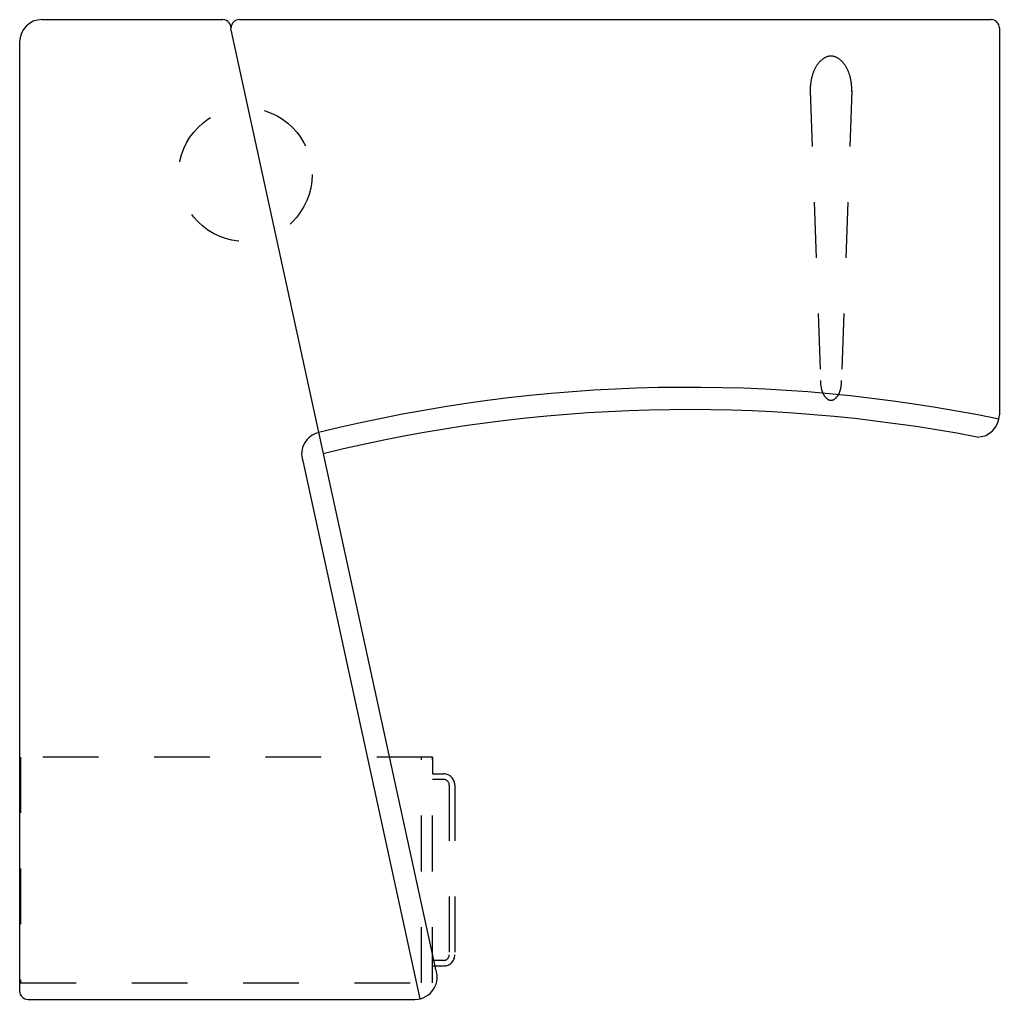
# Model space of a CAD drawing. Header units: inches. Extents: x 7.36 to 9.12, y 10.74 to 12.5.
import ezdxf

# ---------------------------------------------------------------- set-up
doc = ezdxf.new("R2010")
doc.units = ezdxf.units.IN
doc.header["$MEASUREMENT"] = 0
doc.linetypes.add('DASHED', pattern=[19.05, 12.7, -6.35])

# ---------------------------------------------------------------- blocks, each defined once
blk = doc.blocks.new('1111311')
for p, q in [((40, 892.5), (365, 892.5)), ((395, 892.5), (1745, 892.5)), ((379.6, 874.2), (746.4, -810.9)), ((1760, 877.5), (1760, 182.5)), ((0, 852.5), (0, -852.5)), ((508.6, 100.1), (719, -866.5)), ((15, -867.5), (710, -867.5))]:
    blk.add_line(p, q)
at = {"linetype": 'DASHED'}
for p, q in [((1420, 764.3), (1438.5, 243.8)), ((1495, 764.3), (1476.5, 243.8)), ((741.8, -432.5), (1.8, -432.5)), ((1.8, -432.5), (1.8, -837.5)), ((721.8, -837.5), (721.8, -432.5)), ((741.8, -837.5), (741.8, -432.5)), ((741.8, -432.5), (741.8, -462.5)), ((741.8, -462.5), (761.8, -462.5)), ((761.8, -472.5), (741.8, -472.5)), ((771.8, -482.5), (771.8, -787.5)), ((781.8, -482.5), (781.8, -787.5)), ((761.8, -797.5), (741.8, -797.5)), ((741.8, -807.5), (761.8, -807.5)), ((1.8, -837.5), (741.8, -837.5))]:
    blk.add_line(p, q, dxfattribs=at)
for points in [[(1495, 762.5, 0.004377), (1495, 764.3, 0.060974), (1492, 789.4, 0.074343), (1484, 808.5, 0.106943), (1470.7, 822.7, 0.152216), (1457.5, 826.8, 0.152216), (1444.3, 822.7, 0.106943), (1431, 808.5, 0.074343), (1423.1, 789.4, 0.060974), (1420, 764.3, 0.020266), (1420.4, 755.9, 0.074343)], [(1457.6, 208.8, -0.001817), (1457.5, 208.8, -0.164404), (1451, 211, -0.105809), (1444.1, 219.1, -0.069151), (1440.1, 229.7, -0.055351), (1438.5, 243.8, -0.000255), (1438.5, 243.9, -0.069151)], [(1457.4, 208.8, 0.001817), (1457.5, 208.8, 0.164404), (1464.1, 211, 0.105809), (1471, 219.1, 0.069151), (1475, 229.7, 0.055351), (1476.5, 243.8, 0.000255), (1476.5, 243.9, 0.069151)]]:
    blk.add_lwpolyline(points, format="xyb", dxfattribs=at)
blk.add_circle((405.3, 614), 120, dxfattribs=at)
for centre, radius, start, end in [((40, 852.5), 40, 90, 180), ((365, 877.5), 15, 347.2689, 90), ((395, 877.5), 15, 90, 180), ((1745, 877.5), 15, 0, 90), ((1201.3, -2518.1), 2750, 78.2944, 103.9756), ((1201.3, -2558.1), 2750, 79.1278, 103.7983), ((1720, 182.5), 40, 270, 0), ((545.4, 112.5), 38.8, 102.2788, 198.6362), ((710, -827.5), 40, 270, 24.5575), ((15, -852.5), 15, 180, 270)]:
    blk.add_arc(centre, radius, start, end)
for centre, radius, start, end in [((761.8, -482.5), 20, 0, 90), ((761.8, -482.5), 10, 0, 90), ((761.8, -787.5), 20, 270, 0), ((761.8, -787.5), 10, 270, 0)]:
    blk.add_arc(centre, radius, start, end, dxfattribs=at)

msp = doc.modelspace()

# ---------------------------------------------------------------- block references
at = {"xscale": 0.001, "yscale": 0.001, "zscale": 0.001}
msp.add_blockref('1111311', (7.3597, 11.6027), dxfattribs=at)

doc.saveas('drawing.dxf')
